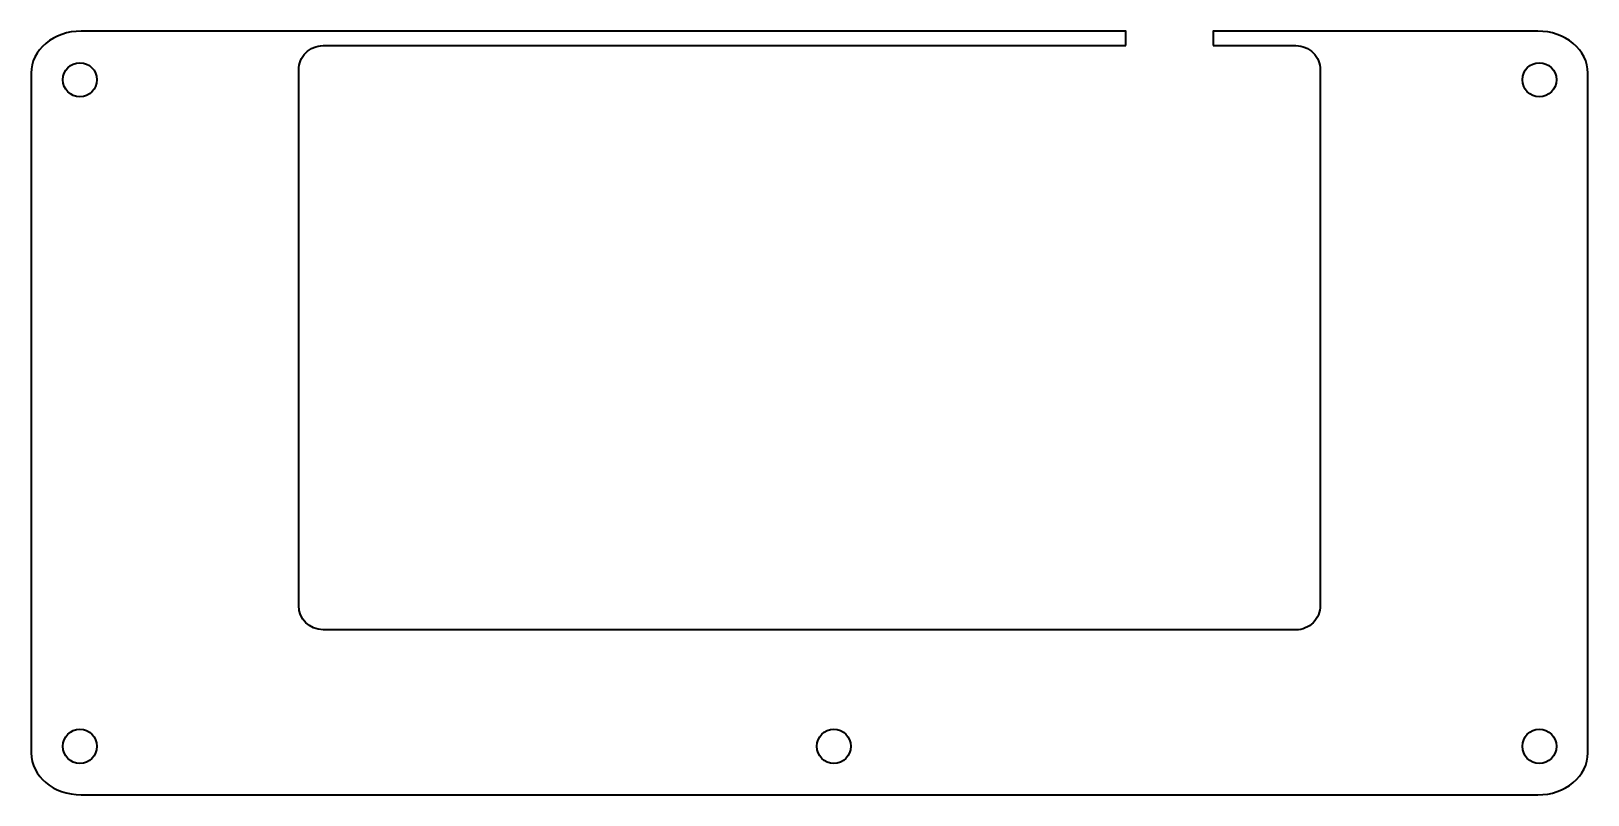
# Model space of a CAD drawing. Header units: millimetres. Extents: x 124 to 444, y -11 to 146.
import ezdxf

# ---------------------------------------------------------------- set-up
doc = ezdxf.new("R2010")
doc.units = ezdxf.units.MM
doc.header["$MEASUREMENT"] = 0
doc.layers.add('Layer 1', color=7, linetype='Continuous')

msp = doc.modelspace()

# ---------------------------------------------------------------- linework, layer by layer
at = {"layer": 'Layer 1', "color": 250, "lineweight": 35}
for points, knots in [([(348.9893, 142.6417), (348.9893, 142.6417), (348.9893, 145.6205), (348.9893, 145.6205), (348.9893, 145.6205), (134.2733, 145.6205), (134.2733, 145.6205), (131.5482, 145.6205), (128.9346, 144.7134), (127.0077, 143.099), (125.0808, 141.4846), (123.9981, 139.2949), (123.9981, 137.0118), (123.9981, 137.0118), (123.9981, -2.6495), (123.9981, -2.6495), (123.9981, -7.404), (128.5985, -11.2583), (134.2733, -11.2583), (134.2733, -11.2583), (433.7229, -11.2583), (433.7229, -11.2583), (436.448, -11.2583), (439.0616, -10.3513), (440.9885, -8.7368), (442.9155, -7.1224), (443.9981, -4.9327), (443.9981, -2.6495), (443.9981, -2.6495), (443.9981, 137.0118), (443.9981, 137.0118), (443.9981, 139.2949), (442.9154, 141.4846), (440.9885, 143.099), (439.0616, 144.7134), (436.448, 145.6205), (433.7229, 145.6205), (433.7229, 145.6205), (366.9893, 145.6205), (366.9893, 145.6205), (366.9893, 145.6205), (366.9893, 142.6417), (366.9893, 142.6417)], [0, 0, 0, 0, 0.07142857, 0.07142857, 0.07142857, 0.14285714, 0.14285714, 0.14285714, 0.21428571, 0.21428571, 0.21428571, 0.28571429, 0.28571429, 0.28571429, 0.35714286, 0.35714286, 0.35714286, 0.42857143, 0.42857143, 0.42857143, 0.5, 0.5, 0.5, 0.57142857, 0.57142857, 0.57142857, 0.64285714, 0.64285714, 0.64285714, 0.71428571, 0.71428571, 0.71428571, 0.78571429, 0.78571429, 0.78571429, 0.85714286, 0.85714286, 0.85714286, 0.92857143, 0.92857143, 0.92857143, 1, 1, 1, 1]), ([(366.9893, 142.6417), (372.4757, 142.6417), (378.1351, 142.6417), (383.9981, 142.6417), (385.3242, 142.6417), (386.596, 142.1149), (387.5336, 141.1772), (388.4713, 140.2396), (388.9981, 138.9678), (388.9981, 137.6417), (388.9981, 137.6417), (388.9981, 27.6417), (388.9981, 27.6417), (388.9981, 26.3156), (388.4713, 25.0438), (387.5336, 24.1062), (386.596, 23.1685), (385.3242, 22.6417), (383.9981, 22.6417), (383.9981, 22.6417), (183.9981, 22.6417), (183.9981, 22.6417), (181.2367, 22.6417), (178.9981, 24.8803), (178.9981, 27.6417), (178.9981, 27.6417), (178.9981, 137.6417), (178.9981, 137.6417), (178.9981, 138.9678), (179.5249, 140.2396), (180.4626, 141.1772), (181.4002, 142.1149), (182.672, 142.6417), (183.9981, 142.6417), (250.8278, 142.6417), (291.1485, 142.6417), (348.9893, 142.6417)], [0, 0, 0, 0, 0.08333333, 0.08333333, 0.08333333, 0.16666667, 0.16666667, 0.16666667, 0.25, 0.25, 0.25, 0.33333333, 0.33333333, 0.33333333, 0.41666667, 0.41666667, 0.41666667, 0.5, 0.5, 0.5, 0.58333333, 0.58333333, 0.58333333, 0.66666667, 0.66666667, 0.66666667, 0.75, 0.75, 0.75, 0.83333333, 0.83333333, 0.83333333, 0.91666667, 0.91666667, 0.91666667, 1, 1, 1, 1]), ([(137.5298, 135.6417), (137.5298, 137.5747), (135.9628, 139.1417), (134.0298, 139.1417), (132.0968, 139.1417), (130.5298, 137.5747), (130.5298, 135.6417), (130.5298, 133.7087), (132.0968, 132.1417), (134.0298, 132.1417), (135.9628, 132.1417), (137.5298, 133.7087), (137.5298, 135.6417)], [0, 0, 0, 0, 0.25, 0.25, 0.25, 0.5, 0.5, 0.5, 0.75, 0.75, 0.75, 1, 1, 1, 1]), ([(437.5298, 135.6417), (437.5298, 137.5747), (435.9628, 139.1417), (434.0298, 139.1417), (432.0968, 139.1417), (430.5298, 137.5747), (430.5298, 135.6417), (430.5298, 133.7087), (432.0968, 132.1417), (434.0298, 132.1417), (435.9628, 132.1417), (437.5298, 133.7087), (437.5298, 135.6417)], [0, 0, 0, 0, 0.25, 0.25, 0.25, 0.5, 0.5, 0.5, 0.75, 0.75, 0.75, 1, 1, 1, 1]), ([(137.5298, -1.2902), (137.5298, 0.6428), (135.9628, 2.2098), (134.0298, 2.2098), (132.0968, 2.2098), (130.5298, 0.6428), (130.5298, -1.2902), (130.5298, -3.2232), (132.0968, -4.7902), (134.0298, -4.7902), (135.9628, -4.7902), (137.5298, -3.2232), (137.5298, -1.2902)], [0, 0, 0, 0, 0.25, 0.25, 0.25, 0.5, 0.5, 0.5, 0.75, 0.75, 0.75, 1, 1, 1, 1]), ([(292.4981, -1.2887), (292.4981, 0.6443), (290.9311, 2.2113), (288.9981, 2.2113), (287.0651, 2.2113), (285.4981, 0.6443), (285.4981, -1.2887), (285.4981, -3.2217), (287.0651, -4.7887), (288.9981, -4.7887), (290.9311, -4.7887), (292.4981, -3.2217), (292.4981, -1.2887)], [0, 0, 0, 0, 0.25, 0.25, 0.25, 0.5, 0.5, 0.5, 0.75, 0.75, 0.75, 1, 1, 1, 1]), ([(437.5298, -1.2887), (437.5298, 0.6443), (435.9628, 2.2113), (434.0298, 2.2113), (432.0968, 2.2113), (430.5298, 0.6443), (430.5298, -1.2887), (430.5298, -3.2217), (432.0968, -4.7887), (434.0298, -4.7887), (435.9628, -4.7887), (437.5298, -3.2217), (437.5298, -1.2887)], [0, 0, 0, 0, 0.25, 0.25, 0.25, 0.5, 0.5, 0.5, 0.75, 0.75, 0.75, 1, 1, 1, 1])]:
    msp.add_open_spline(points, degree=3, knots=knots, dxfattribs=at)

doc.saveas('drawing.dxf')
